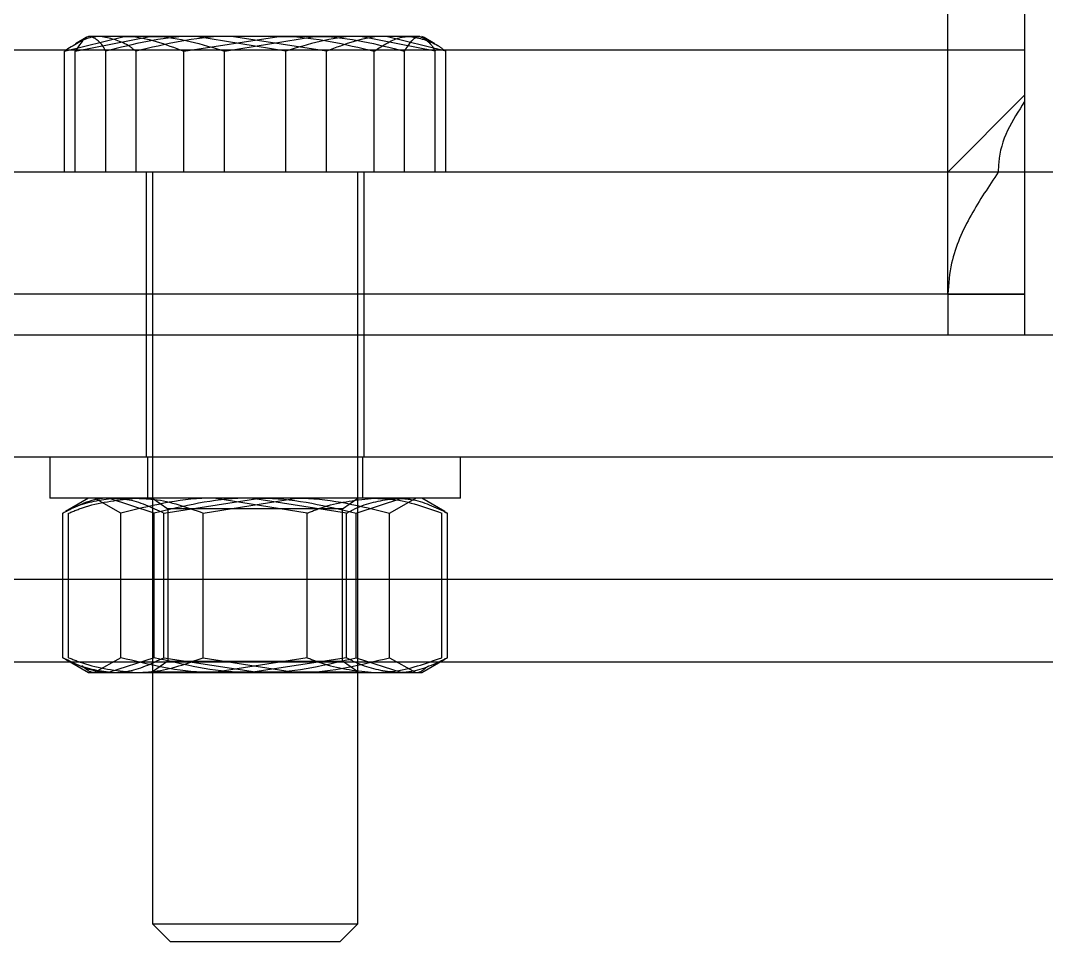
# Model space of a CAD drawing. Header units: metres. Extents: x 0 to 21025, y 0 to 14850.
# Drawn here: x 2212.85 to 2252.85, y 9312.5 to 9348.42 of the extents above; entities that cross this region are included whole.
import ezdxf

# ---------------------------------------------------------------- set-up
doc = ezdxf.new("R2010")
doc.units = ezdxf.units.M
doc.header["$LTSCALE"] = 25
doc.linetypes.add('HIDDEN2', pattern=[4.7625, 3.175, -1.5875])
doc.layers.add('SL4', color=4, linetype='Continuous')
doc.layers.add('ST1', color=7, linetype='HIDDEN2')

msp = doc.modelspace()

# ---------------------------------------------------------------- linework, layer by layer
at = {"layer": 'SL4'}
for p, q in [((2251.996, 9374.249), (2251.996, 9342.499)), ((2248.996, 9347.261), (2248.996, 9369.491)), ((2214.983, 9347.218), (2217.894, 9347.799)), ((2215.496, 9347.799), (2215.412, 9347.75)), ((2217.894, 9347.799), (2215.498, 9347.799)), ((2224.312, 9347.799), (2217.894, 9347.799)), ((2220.806, 9347.218), (2224.312, 9347.799)), ((2228.413, 9347.799), (2224.312, 9347.799)), ((2229.009, 9347.218), (2226.097, 9347.799)), ((2228.579, 9347.75), (2228.496, 9347.799)), ((2215.019, 9347.261), (1988.496, 9347.261)), ((2214.983, 9342.499), (2214.983, 9347.218)), ((2220.806, 9342.499), (2220.806, 9347.218)), ((2227.818, 9342.499), (2227.818, 9347.218)), ((2248.996, 9347.261), (2228.793, 9347.261)), ((2229.009, 9342.499), (2229.009, 9347.218)), ((2248.996, 9342.499), (2248.996, 9347.261)), ((2251.996, 9347.261), (2248.996, 9347.261)), ((2248.996, 9342.499), (2251.996, 9345.499)), ((2251.996, 9345.252), (2251.996, 9342.499)), ((2248.996, 9342.499), (1957.238, 9342.499)), ((2248.996, 9337.741), (2248.996, 9342.499)), ((2251.996, 9342.499), (2250.966, 9342.499)), ((2251.996, 9342.499), (2251.996, 9337.741)), ((2258.346, 9342.499), (2251.996, 9342.499)), ((2251.996, 9342.499), (2251.996, 9336.149)), ((2251.996, 9337.741), (1961.996, 9337.741)), ((2248.996, 9337.741), (2251.996, 9337.741)), ((2251.996, 9337.741), (2251.996, 9336.149)), ((2875.564, 9336.149), (1925.562, 9336.149)), ((2085.802, 9326.624), (2875.564, 9326.624))]:
    msp.add_line(p, q, dxfattribs=at)
for points, knots in [([(2215.578, 9347.799), (2215.529, 9347.792), (2215.328, 9347.763), (2215.132, 9347.453), (2214.983, 9347.218)], [0, 0, 0, 0, 0.2418514, 1, 1, 1, 1]), ([(2217.894, 9347.799), (2217.963, 9347.798), (2218.946, 9347.79), (2219.91, 9347.493), (2220.806, 9347.218)], [0, 0, 0, 0, 0.070215, 1, 1, 1, 1]), ([(2224.312, 9347.799), (2224.395, 9347.798), (2225.579, 9347.79), (2226.74, 9347.493), (2227.818, 9347.218)], [0, 0, 0, 0, 0.070215, 1, 1, 1, 1]), ([(2227.818, 9347.218), (2227.967, 9347.453), (2228.163, 9347.763), (2228.365, 9347.792), (2228.413, 9347.799)], [0, 0, 0, 0, 0.758149, 1, 1, 1, 1]), ([(2228.413, 9347.799), (2228.57, 9347.728), (2228.771, 9347.636), (2228.965, 9347.295), (2229.009, 9347.218)], [0, 0, 0, 0, 0.776287, 1, 1, 1, 1]), ([(2251.996, 9345.252), (2251.755, 9344.883), (2251.265, 9344.13), (2250.981, 9343.18), (2250.969, 9342.63), (2250.966, 9342.499)], [0, 0, 0, 0, 0.424288, 0.863023, 1, 1, 1, 1]), ([(2250.966, 9342.499), (2250.601, 9341.953), (2249.86, 9340.849), (2249.117, 9339.235), (2249.029, 9338.15), (2248.996, 9337.741)], [0, 0, 0, 0, 0.37786, 0.765345, 1, 1, 1, 1])]:
    msp.add_open_spline(points, degree=3, knots=knots, dxfattribs=at)
at = {"layer": 'ST1'}
for p, q in [((2214.567, 9347.218), (2216.889, 9347.799)), ((2215.412, 9347.75), (2214.996, 9347.51)), ((2219.21, 9347.218), (2222.924, 9347.799)), ((2223.186, 9347.218), (2219.679, 9347.799)), ((2224.781, 9347.218), (2221.067, 9347.799)), ((2229.424, 9347.218), (2227.103, 9347.799)), ((2228.996, 9347.51), (2228.579, 9347.75)), ((2251.996, 9347.261), (1951.996, 9347.261)), ((2214.567, 9342.499), (2214.567, 9347.218)), ((2228.793, 9347.261), (2215.019, 9347.261)), ((2216.173, 9342.499), (2216.173, 9347.218)), ((2217.353, 9342.499), (2217.353, 9347.218)), ((2219.21, 9342.499), (2219.21, 9347.218)), ((2223.186, 9342.499), (2223.186, 9347.218)), ((2224.781, 9342.499), (2224.781, 9347.218)), ((2226.639, 9342.499), (2226.639, 9347.218)), ((2229.424, 9342.499), (2229.424, 9347.218)), ((2251.996, 9347.261), (2248.996, 9347.261)), ((2217.746, 9342.499), (2217.746, 9336.149)), ((2217.996, 9342.499), (2217.996, 9313.189)), ((2225.996, 9313.189), (2225.996, 9342.499)), ((2226.246, 9336.149), (2226.246, 9342.499)), ((2250.966, 9342.499), (2248.996, 9342.499)), ((2248.996, 9337.741), (1961.996, 9337.741)), ((2248.996, 9337.741), (2248.996, 9336.149)), ((2217.746, 9336.149), (2217.746, 9331.386)), ((2226.246, 9331.386), (2226.246, 9336.149)), ((2875.564, 9331.386), (1875.564, 9331.386)), ((2213.996, 9331.386), (2213.996, 9329.786)), ((2217.796, 9331.386), (2217.796, 9329.786)), ((2226.196, 9329.786), (2226.196, 9331.386)), ((2229.996, 9329.786), (2229.996, 9331.386)), ((2229.996, 9329.786), (2213.996, 9329.786)), ((2215.496, 9329.786), (2214.596, 9329.267)), ((2216.753, 9329.206), (2215.738, 9329.786)), ((2218.058, 9329.206), (2216.276, 9329.786)), ((2217.996, 9329.786), (2218.596, 9329.366)), ((2218.431, 9329.206), (2222.182, 9329.786)), ((2219.966, 9329.206), (2223.602, 9329.786)), ((2224.026, 9329.206), (2220.389, 9329.786)), ((2225.56, 9329.206), (2221.809, 9329.786)), ((2225.396, 9329.366), (2225.996, 9329.786)), ((2225.934, 9329.206), (2227.716, 9329.786)), ((2227.239, 9329.206), (2228.254, 9329.786)), ((2229.395, 9329.267), (2228.496, 9329.786)), ((2214.493, 9323.567), (2214.493, 9329.206)), ((2214.723, 9323.567), (2214.723, 9329.206)), ((2216.753, 9323.567), (2216.753, 9329.206)), ((2218.058, 9323.567), (2218.058, 9329.206)), ((2218.431, 9323.567), (2218.431, 9329.206)), ((2224.89, 9329.366), (2218.596, 9329.366)), ((2218.596, 9329.366), (2218.596, 9323.432)), ((2219.966, 9323.567), (2219.966, 9329.206)), ((2224.026, 9323.567), (2224.026, 9329.206)), ((2225.396, 9329.366), (2224.89, 9329.366)), ((2225.396, 9323.432), (2225.396, 9329.366)), ((2225.56, 9323.567), (2225.56, 9329.206)), ((2225.934, 9323.567), (2225.934, 9329.206)), ((2227.239, 9323.567), (2227.239, 9329.206)), ((2229.268, 9323.567), (2229.268, 9329.206)), ((2229.383, 9329.246), (2229.498, 9329.206)), ((2229.498, 9323.567), (2229.498, 9329.206)), ((2085.802, 9326.624), (2875.564, 9326.624)), ((2875.564, 9323.386), (1875.564, 9323.386)), ((2214.596, 9323.506), (2215.496, 9322.986)), ((2216.753, 9323.567), (2215.738, 9322.986)), ((2218.058, 9323.567), (2216.276, 9322.986)), ((2218.596, 9323.432), (2217.996, 9323.011)), ((2218.431, 9323.567), (2222.182, 9322.986)), ((2218.596, 9323.432), (2225.396, 9323.432)), ((2219.966, 9323.567), (2223.602, 9322.986)), ((2224.026, 9323.567), (2220.389, 9322.986)), ((2225.56, 9323.567), (2221.809, 9322.986)), ((2225.996, 9323.011), (2225.396, 9323.432)), ((2225.934, 9323.567), (2227.716, 9322.986)), ((2227.239, 9323.567), (2228.254, 9322.986)), ((2228.496, 9322.986), (2229.395, 9323.506)), ((2229.383, 9323.527), (2229.498, 9323.567)), ((2215.496, 9322.986), (2216.276, 9322.986)), ((2216.276, 9322.986), (2221.809, 9322.986)), ((2217.996, 9323.011), (2225.401, 9323.011)), ((2217.996, 9323.011), (2217.996, 9322.986)), ((2221.809, 9322.986), (2227.529, 9322.986)), ((2225.401, 9323.011), (2225.996, 9323.011)), ((2225.996, 9322.986), (2225.996, 9323.011)), ((2227.529, 9322.986), (2228.496, 9322.986)), ((2217.996, 9313.189), (2225.996, 9313.189)), ((2217.996, 9313.189), (2218.686, 9312.499)), ((2225.305, 9312.499), (2225.996, 9313.189)), ((2218.686, 9312.499), (2225.305, 9312.499))]:
    msp.add_line(p, q, dxfattribs=at)
for points, knots in [([(2215.96, 9347.799), (2215.846, 9347.792), (2215.375, 9347.763), (2214.915, 9347.453), (2214.567, 9347.218)], [0, 0, 0, 0, 0.241851, 1, 1, 1, 1]), ([(2216.173, 9347.218), (2216.13, 9347.295), (2215.936, 9347.636), (2215.734, 9347.728), (2215.578, 9347.799)], [0, 0, 0, 0, 0.223713, 1, 1, 1, 1]), ([(2217.353, 9347.218), (2217.251, 9347.295), (2216.798, 9347.636), (2216.326, 9347.728), (2215.96, 9347.799)], [0, 0, 0, 0, 0.2237133, 1, 1, 1, 1]), ([(2219.679, 9347.799), (2219.596, 9347.798), (2218.412, 9347.79), (2217.252, 9347.493), (2216.173, 9347.218)], [0, 0, 0, 0, 0.070215, 1, 1, 1, 1]), ([(2216.889, 9347.799), (2216.944, 9347.798), (2217.728, 9347.79), (2218.496, 9347.493), (2219.21, 9347.218)], [0, 0, 0, 0, 0.070215, 1, 1, 1, 1]), ([(2221.067, 9347.799), (2220.979, 9347.798), (2219.725, 9347.79), (2218.496, 9347.493), (2217.353, 9347.218)], [0, 0, 0, 0, 0.070215, 1, 1, 1, 1]), ([(2222.924, 9347.799), (2223.012, 9347.798), (2224.267, 9347.79), (2225.496, 9347.493), (2226.639, 9347.218)], [0, 0, 0, 0, 0.070215, 1, 1, 1, 1]), ([(2226.097, 9347.799), (2226.028, 9347.798), (2225.045, 9347.79), (2224.082, 9347.493), (2223.186, 9347.218)], [0, 0, 0, 0, 0.070215, 1, 1, 1, 1]), ([(2227.103, 9347.799), (2227.048, 9347.798), (2226.264, 9347.79), (2225.496, 9347.493), (2224.781, 9347.218)], [0, 0, 0, 0, 0.0702148, 1, 1, 1, 1]), ([(2226.639, 9347.218), (2226.987, 9347.453), (2227.446, 9347.763), (2227.917, 9347.792), (2228.031, 9347.799)], [0, 0, 0, 0, 0.758149, 1, 1, 1, 1]), ([(2228.031, 9347.799), (2228.398, 9347.728), (2228.869, 9347.636), (2229.323, 9347.295), (2229.424, 9347.218)], [0, 0, 0, 0, 0.776287, 1, 1, 1, 1]), ([(2216.276, 9329.786), (2216.233, 9329.785), (2215.631, 9329.777), (2215.042, 9329.481), (2214.493, 9329.206)], [0, 0, 0, 0, 0.0702148, 1, 1, 1, 1]), ([(2214.493, 9329.206), (2214.659, 9329.293), (2215.3, 9329.633), (2215.967, 9329.721), (2216.462, 9329.786)], [0, 0, 0, 0, 0.257551, 1, 1, 1, 1]), ([(2214.723, 9329.206), (2214.943, 9329.293), (2215.798, 9329.633), (2216.685, 9329.721), (2217.344, 9329.786)], [0, 0, 0, 0, 0.257551, 1, 1, 1, 1]), ([(2216.462, 9329.786), (2216.641, 9329.777), (2217.308, 9329.745), (2217.957, 9329.434), (2218.431, 9329.206)], [0, 0, 0, 0, 0.268634, 1, 1, 1, 1]), ([(2220.389, 9329.786), (2220.303, 9329.785), (2219.075, 9329.777), (2217.872, 9329.481), (2216.753, 9329.206)], [0, 0, 0, 0, 0.070215, 1, 1, 1, 1]), ([(2217.344, 9329.786), (2217.583, 9329.777), (2218.47, 9329.745), (2219.334, 9329.434), (2219.966, 9329.206)], [0, 0, 0, 0, 0.2686336, 1, 1, 1, 1]), ([(2221.809, 9329.786), (2221.72, 9329.785), (2220.453, 9329.777), (2219.212, 9329.481), (2218.058, 9329.206)], [0, 0, 0, 0, 0.070215, 1, 1, 1, 1]), ([(2222.182, 9329.786), (2222.271, 9329.785), (2223.538, 9329.777), (2224.779, 9329.481), (2225.934, 9329.206)], [0, 0, 0, 0, 0.070215, 1, 1, 1, 1]), ([(2223.602, 9329.786), (2223.688, 9329.785), (2224.916, 9329.777), (2226.12, 9329.481), (2227.239, 9329.206)], [0, 0, 0, 0, 0.0702148, 1, 1, 1, 1]), ([(2224.026, 9329.206), (2224.246, 9329.293), (2225.1, 9329.633), (2225.988, 9329.721), (2226.647, 9329.786)], [0, 0, 0, 0, 0.257551, 1, 1, 1, 1]), ([(2225.56, 9329.206), (2225.726, 9329.293), (2226.367, 9329.633), (2227.034, 9329.721), (2227.529, 9329.786)], [0, 0, 0, 0, 0.2575513, 1, 1, 1, 1]), ([(2226.647, 9329.786), (2226.885, 9329.777), (2227.773, 9329.745), (2228.637, 9329.434), (2229.268, 9329.206)], [0, 0, 0, 0, 0.268634, 1, 1, 1, 1]), ([(2227.529, 9329.786), (2227.708, 9329.777), (2228.375, 9329.745), (2229.024, 9329.434), (2229.498, 9329.206)], [0, 0, 0, 0, 0.268634, 1, 1, 1, 1]), ([(2216.276, 9322.986), (2216.233, 9322.987), (2215.631, 9322.995), (2215.042, 9323.291), (2214.493, 9323.567)], [0, 0, 0, 0, 0.0702148, 1, 1, 1, 1]), ([(2214.493, 9323.567), (2214.659, 9323.479), (2215.3, 9323.139), (2215.967, 9323.051), (2216.462, 9322.986)], [0, 0, 0, 0, 0.257551, 1, 1, 1, 1]), ([(2214.723, 9323.567), (2214.943, 9323.479), (2215.798, 9323.139), (2216.685, 9323.051), (2217.344, 9322.986)], [0, 0, 0, 0, 0.257551, 1, 1, 1, 1]), ([(2215.738, 9322.986), (2215.714, 9322.986), (2215.547, 9322.987), (2215.384, 9323.127), (2215.244, 9323.247)], [0, 0, 0, 0, 0.144528, 1, 1, 1, 1]), ([(2216.462, 9322.986), (2216.641, 9322.995), (2217.308, 9323.027), (2217.957, 9323.339), (2218.431, 9323.567)], [0, 0, 0, 0, 0.268634, 1, 1, 1, 1]), ([(2220.389, 9322.986), (2220.303, 9322.987), (2219.075, 9322.995), (2217.872, 9323.291), (2216.753, 9323.567)], [0, 0, 0, 0, 0.070215, 1, 1, 1, 1]), ([(2217.344, 9322.986), (2217.583, 9322.995), (2218.47, 9323.027), (2219.334, 9323.339), (2219.966, 9323.567)], [0, 0, 0, 0, 0.2686336, 1, 1, 1, 1]), ([(2221.809, 9322.986), (2221.72, 9322.987), (2220.453, 9322.995), (2219.212, 9323.291), (2218.058, 9323.567)], [0, 0, 0, 0, 0.070215, 1, 1, 1, 1]), ([(2222.182, 9322.986), (2222.271, 9322.987), (2223.538, 9322.995), (2224.779, 9323.291), (2225.934, 9323.567)], [0, 0, 0, 0, 0.070215, 1, 1, 1, 1]), ([(2223.602, 9322.986), (2223.688, 9322.987), (2224.916, 9322.995), (2226.12, 9323.291), (2227.239, 9323.567)], [0, 0, 0, 0, 0.0702148, 1, 1, 1, 1]), ([(2224.026, 9323.567), (2224.246, 9323.479), (2225.1, 9323.139), (2225.988, 9323.051), (2226.647, 9322.986)], [0, 0, 0, 0, 0.2575513, 1, 1, 1, 1]), ([(2225.56, 9323.567), (2225.726, 9323.479), (2226.367, 9323.139), (2227.034, 9323.051), (2227.529, 9322.986)], [0, 0, 0, 0, 0.257551, 1, 1, 1, 1]), ([(2226.647, 9322.986), (2226.885, 9322.995), (2227.773, 9323.027), (2228.637, 9323.339), (2229.268, 9323.567)], [0, 0, 0, 0, 0.2686336, 1, 1, 1, 1]), ([(2227.529, 9322.986), (2227.708, 9322.995), (2228.375, 9323.027), (2229.024, 9323.339), (2229.498, 9323.567)], [0, 0, 0, 0, 0.268634, 1, 1, 1, 1]), ([(2228.254, 9322.986), (2228.278, 9322.986), (2228.444, 9322.987), (2228.607, 9323.127), (2228.747, 9323.247)], [0, 0, 0, 0, 0.144528, 1, 1, 1, 1])]:
    msp.add_open_spline(points, degree=3, knots=knots, dxfattribs=at)

doc.saveas('drawing.dxf')
